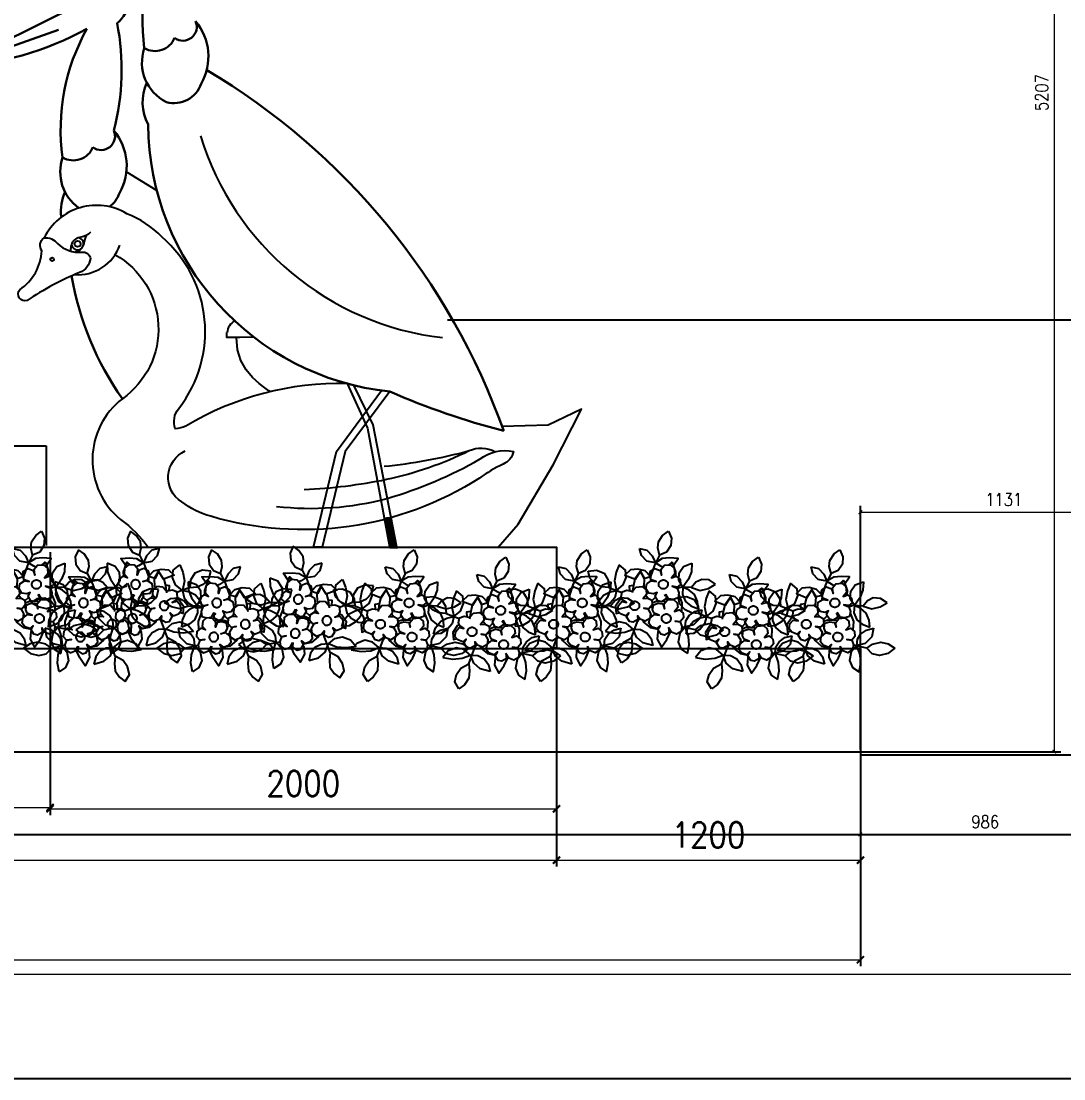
# Model space of a CAD drawing. Header units: millimetres. Extents: x -73920 to 111210, y -48963 to 87920.
# Drawn here: x 30252 to 34370, y 32906 to 37084 of the extents above; entities that cross this region are included whole.
import ezdxf

# ---------------------------------------------------------------- set-up
doc = ezdxf.new("R2010")
doc.units = ezdxf.units.MM
doc.header["$LTSCALE"] = 100
doc.header["$MEASUREMENT"] = 0
doc.linetypes.add('DOT2', pattern=[0.125, 0, -0.125])
doc.linetypes.add('HIDDEN', pattern=[0.375, 0.25, -0.125])
doc.layers.add('A-DIM', color=76, linetype='Continuous', lineweight=0)
for name, color, linetype in [('A-HATCH', 251, 'Continuous'), ('LANDSCAPE', 41, 'Continuous'), ('pohon', 3, 'Continuous'), ('POTONGAN', 5, 'Continuous'), ('water', 150, 'DOT2')]:
    doc.layers.add(name, color=color, linetype=linetype)
doc.styles.add('DIM25', font='simplex.shx', dxfattribs={"width": 0.85, "height": 50})
doc.styles.add('DIM50', font='simplex.shx', dxfattribs={"width": 0.85, "height": 100})
doc.dimstyles.new('DIM25', dxfattribs={"dimtxt": 500, "dimasz": 1, "dimexe": 25, "dimexo": 20, "dimgap": 25, "dimtad": 1, "dimdec": 0, "dimzin": 0, "dimdsep": 46, "dimtxsty": 'DIM25', "dimblk": 'Tick', "dimcen": 0.09, "dimdle": 25, "dimclrd": 256, "dimclre": 256, "dimclrt": 1, "dimadec": 0, "dimazin": 0, "dimtfac": 1, "dimtdec": 0, "dimtix": 1, "dimtmove": 2, "dimatfit": 3, "dimldrblk": 'Tick', "dimfxl": 1, "dimtolj": 1, "dimtzin": 0, "dimlwd": 5, "dimarcsym": 0})
doc.dimstyles.new('DIM50', dxfattribs={"dimtxt": 50, "dimasz": 2, "dimexe": 25, "dimexo": 20, "dimgap": 50, "dimtad": 1, "dimdec": 0, "dimzin": 0, "dimdsep": 46, "dimtxsty": 'DIM50', "dimblk": 'Tick', "dimcen": 0.09, "dimdle": 25, "dimclrd": 256, "dimclre": 256, "dimclrt": 1, "dimadec": 0, "dimazin": 0, "dimtfac": 1, "dimtdec": 0, "dimtix": 1, "dimtmove": 2, "dimatfit": 3, "dimldrblk": 'Tick', "dimfxl": 1, "dimtolj": 1, "dimtzin": 0, "dimlwd": 5, "dimarcsym": 0})

# ---------------------------------------------------------------- blocks, each defined once
blk = doc.blocks.new('Tick')
at = {"const_width": 4}
blk.add_lwpolyline([(-7.1, -7.1), (7.1, 7.1)], dxfattribs=at)
blk = doc.blocks.new('*D14')
at = {"layer": 'A-DIM', "lineweight": -2, "transparency": 16777216}
for p, q in [((22746.1, 34186.6), (22746.1, 33351.8)), ((33566.5, 34186.6), (33566.5, 33351.8))]:
    blk.add_line(p, q, dxfattribs=at)
at = {"layer": 'A-DIM', "lineweight": 5, "transparency": 16777216}
blk.add_line((22748.1, 33376.8), (33564.5, 33376.8), dxfattribs=at)
at = {"layer": 'DEFPOINTS', "color": 0, "transparency": 16777216}
for p in [(22746.1, 34206.6), (33566.5, 34206.6), (33566.5, 33376.8)]:
    blk.add_point(p, dxfattribs=at)
at = {"layer": 'A-DIM', "lineweight": 5, "transparency": 16777216, "xscale": 2, "yscale": 2, "zscale": 2, "rotation": 180}
blk.add_blockref('Tick', (22746.1, 33376.8), dxfattribs=at)
at = {"layer": 'A-DIM', "lineweight": 5, "transparency": 16777216, "xscale": 2, "yscale": 2, "zscale": 2}
blk.add_blockref('Tick', (33566.5, 33376.8), dxfattribs=at)
at = {"layer": 'A-DIM', "color": 1, "transparency": 16777216, "insert": (28156.3, 33476.8), "char_height": 100, "attachment_point": 5, "style": 'DIM50'}
blk.add_mtext('\\A1;10820', dxfattribs=at)
blk = doc.blocks.new('*D16')
at = {"layer": 'A-DIM', "lineweight": -2, "transparency": 16777216}
for p, q in [((32366.5, 34586.6), (32366.5, 33744.9)), ((23946.1, 34145.8), (23946.1, 33744.9))]:
    blk.add_line(p, q, dxfattribs=at)
at = {"layer": 'A-DIM', "lineweight": 5, "transparency": 16777216}
blk.add_line((23948.1, 33769.9), (32364.5, 33769.9), dxfattribs=at)
at = {"layer": 'DEFPOINTS', "color": 0, "transparency": 16777216}
for p in [(32366.5, 34606.6), (23946.1, 34165.8), (32366.5, 33769.9)]:
    blk.add_point(p, dxfattribs=at)
at = {"layer": 'A-DIM', "lineweight": 5, "transparency": 16777216, "xscale": 2, "yscale": 2, "zscale": 2, "rotation": 180}
blk.add_blockref('Tick', (23946.1, 33769.9), dxfattribs=at)
at = {"layer": 'A-DIM', "lineweight": 5, "transparency": 16777216, "xscale": 2, "yscale": 2, "zscale": 2}
blk.add_blockref('Tick', (32366.5, 33769.9), dxfattribs=at)
at = {"layer": 'A-DIM', "color": 1, "transparency": 16777216, "insert": (28156.3, 33869.9), "char_height": 100, "attachment_point": 5, "style": 'DIM50'}
blk.add_mtext('\\A1;8420', dxfattribs=at)
blk = doc.blocks.new('*D17')
at = {"layer": 'A-DIM', "lineweight": -2, "transparency": 16777216}
for p, q in [((32366.5, 34586.6), (32366.5, 33744.9)), ((33566.5, 34186.6), (33566.5, 33744.9))]:
    blk.add_line(p, q, dxfattribs=at)
at = {"layer": 'A-DIM', "lineweight": 5, "transparency": 16777216}
blk.add_line((32368.5, 33769.9), (33564.5, 33769.9), dxfattribs=at)
at = {"layer": 'DEFPOINTS', "color": 0, "transparency": 16777216}
for p in [(32366.5, 34606.6), (33566.5, 34206.6), (33566.5, 33769.9)]:
    blk.add_point(p, dxfattribs=at)
at = {"layer": 'A-DIM', "lineweight": 5, "transparency": 16777216, "xscale": 2, "yscale": 2, "zscale": 2, "rotation": 180}
blk.add_blockref('Tick', (32366.5, 33769.9), dxfattribs=at)
at = {"layer": 'A-DIM', "lineweight": 5, "transparency": 16777216, "xscale": 2, "yscale": 2, "zscale": 2}
blk.add_blockref('Tick', (33566.5, 33769.9), dxfattribs=at)
at = {"layer": 'A-DIM', "color": 1, "transparency": 16777216, "insert": (32966.5, 33869.9), "char_height": 100, "attachment_point": 5, "style": 'DIM50'}
blk.add_mtext('\\A1;1200', dxfattribs=at)
blk = doc.blocks.new('*D18')
at = {"layer": 'A-DIM', "lineweight": -2, "transparency": 16777216}
for p, q in [((25946.1, 34986.6), (25946.1, 33953.2)), ((30366.5, 34986.6), (30366.5, 33953.2))]:
    blk.add_line(p, q, dxfattribs=at)
at = {"layer": 'A-DIM', "lineweight": 5, "transparency": 16777216}
blk.add_line((25948.1, 33978.2), (30364.5, 33978.2), dxfattribs=at)
at = {"layer": 'DEFPOINTS', "color": 0, "transparency": 16777216}
for p in [(25946.1, 35006.6), (30366.5, 35006.6), (30366.5, 33978.2)]:
    blk.add_point(p, dxfattribs=at)
at = {"layer": 'A-DIM', "lineweight": 5, "transparency": 16777216, "xscale": 2, "yscale": 2, "zscale": 2, "rotation": 180}
blk.add_blockref('Tick', (25946.1, 33978.2), dxfattribs=at)
at = {"layer": 'A-DIM', "lineweight": 5, "transparency": 16777216, "xscale": 2, "yscale": 2, "zscale": 2}
blk.add_blockref('Tick', (30366.5, 33978.2), dxfattribs=at)
at = {"layer": 'A-DIM', "color": 1, "transparency": 16777216, "insert": (28156.3, 34078.2), "char_height": 100, "attachment_point": 5, "style": 'DIM50'}
blk.add_mtext('\\A1;4420', dxfattribs=at)
blk = doc.blocks.new('*D20')
at = {"layer": 'A-DIM', "lineweight": -2, "transparency": 16777216}
for p, q in [((30366.5, 34586.6), (30366.5, 33947.8)), ((32366.5, 34586.6), (32366.5, 33947.8))]:
    blk.add_line(p, q, dxfattribs=at)
at = {"layer": 'A-DIM', "lineweight": 5, "transparency": 16777216}
blk.add_line((30368.5, 33972.8), (32364.5, 33972.8), dxfattribs=at)
at = {"layer": 'DEFPOINTS', "color": 0, "transparency": 16777216}
for p in [(30366.5, 34606.6), (32366.5, 34606.6), (32366.5, 33972.8)]:
    blk.add_point(p, dxfattribs=at)
at = {"layer": 'A-DIM', "lineweight": 5, "transparency": 16777216, "xscale": 2, "yscale": 2, "zscale": 2, "rotation": 180}
blk.add_blockref('Tick', (30366.5, 33972.8), dxfattribs=at)
at = {"layer": 'A-DIM', "lineweight": 5, "transparency": 16777216, "xscale": 2, "yscale": 2, "zscale": 2}
blk.add_blockref('Tick', (32366.5, 33972.8), dxfattribs=at)
at = {"layer": 'A-DIM', "color": 1, "transparency": 16777216, "insert": (31366.5, 34072.8), "char_height": 100, "attachment_point": 5, "style": 'DIM50'}
blk.add_mtext('\\A1;2000', dxfattribs=at)
blk = doc.blocks.new('A$C46902D6E')
at = {"layer": 'pohon', "linetype": 'Continuous'}
for points in [[(0.0386, 0.2531), (0.0482, 0.2244), (0.0434, 0.1958), (0.0243, 0.1719), (-0.0044, 0.1623), (-0.0091, 0.191), (-0.0044, 0.2149), (0.0147, 0.2387)], [(-0.0808, 0.1958), (-0.0521, 0.1862), (-0.033, 0.1623), (-0.0235, 0.1337), (-0.0569, 0.1432), (-0.076, 0.1671)], [(-0.1668, 0.1384), (-0.1812, 0.1098), (-0.1907, 0.0763), (-0.1859, 0.0381), (-0.1573, 0.0572), (-0.1429, 0.0859), (-0.1429, 0.1145)], [(-0.291, 0.1241), (-0.2576, 0.1241), (-0.2289, 0.1098), (-0.2146, 0.0811), (-0.2146, 0.0524), (-0.2433, 0.0572), (-0.2672, 0.0716), (-0.2863, 0.0954)], [(-0.0474, 0.0811), (-0.0665, 0.105), (-0.0951, 0.1145), (-0.1238, 0.1145), (-0.1477, 0.0954), (-0.1074, 0.0758), (-0.0851, 0.1055), (-0.0747, 0.0758)], [(0.0064, 0.0068), (0.0064, -0.0122), (-0.0125, -0.0217), (-0.0268, -0.0169), (-0.0363, 0.002), (-0.0268, 0.0163), (-0.041, 0.0115), (-0.06, 0.0163), (-0.0695, 0.0353), (-0.0647, 0.0542), (-0.0458, 0.0637), (-0.0268, 0.059), (-0.0458, 0.0685), (-0.0505, 0.0875), (-0.0458, 0.1017), (-0.0268, 0.1112), (-0.0078, 0.1017), (-0.003, 0.0827), (-0.003, 0.1064), (0.0112, 0.1207), (0.0349, 0.1207), (0.0492, 0.1064), (0.0492, 0.0827), (0.0349, 0.0685), (0.0539, 0.0732), (0.0681, 0.059), (0.0681, 0.04), (0.0539, 0.0305), (0.0349, 0.0353), (0.0539, 0.0258), (0.0587, 0.0068), (0.0539, -0.0122), (0.0349, -0.0169), (0.0159, -0.0122)], [(0.1199, 0.1193), (0.1151, 0.0859), (0.1007, 0.0572), (0.0769, 0.0286), (0.0625, 0.0572), (0.0673, 0.0859), (0.0864, 0.1098)], [(0.2059, 0.0286), (0.182, 0.0477), (0.1533, 0.0524), (0.1294, 0.0429), (0.1103, 0.0238), (0.1437, 0.0095), (0.1772, 0.0142)], [(-0.2719, -0.024), (-0.2624, -0.0001), (-0.2385, 0.0238), (-0.2146, 0.0333), (-0.1859, 0.0381), (-0.1955, 0.0095), (-0.2146, -0.0097), (-0.2433, -0.024)], [(0.1294, -0.0622), (0.1294, -0.0335), (0.1199, -0.0049), (0.1007, 0.0142), (0.0769, 0.0286), (0.0721, -0.0001), (0.0816, -0.0288), (0.1007, -0.0479)], [(0.0064, -0.1261), (0.0064, -0.1451), (-0.0125, -0.1546), (-0.0268, -0.1498), (-0.0363, -0.1308), (-0.0268, -0.1166), (-0.041, -0.1261), (-0.06, -0.1166), (-0.0695, -0.1024), (-0.0647, -0.0834), (-0.0458, -0.0691), (-0.0268, -0.0739), (-0.0458, -0.0644), (-0.0505, -0.0502), (-0.0458, -0.0312), (-0.0268, -0.0264), (-0.0078, -0.0312), (-0.003, -0.0502), (-0.003, -0.0312), (0.0112, -0.0169), (0.0349, -0.0169), (0.0492, -0.0312), (0.0492, -0.0502), (0.0349, -0.0644), (0.0539, -0.0596), (0.0681, -0.0739), (0.0681, -0.0929), (0.0539, -0.1071), (0.0349, -0.1024), (0.0539, -0.1071), (0.0587, -0.1261), (0.0539, -0.1451), (0.0349, -0.1546), (0.0159, -0.1451)], [(0.1437, -0.067), (0.1342, -0.1004), (0.1055, -0.1243), (0.0721, -0.1291), (0.0769, -0.1052), (0.0912, -0.0861), (0.1151, -0.0718)], [(-0.2433, -0.1195), (-0.205, -0.1291), (-0.1668, -0.1291), (-0.1334, -0.1195), (-0.1573, -0.0956), (-0.1859, -0.0861), (-0.2194, -0.0956)], [(-0.0617, -0.1912), (-0.0999, -0.1768), (-0.1238, -0.153), (-0.1334, -0.1195), (-0.1047, -0.1243), (-0.0808, -0.1386), (-0.0665, -0.1625)], [(0.2202, -0.153), (0.1915, -0.1721), (0.1581, -0.1768), (0.1294, -0.1673), (0.1103, -0.1434), (0.1342, -0.1291), (0.1676, -0.1243), (0.1963, -0.1339)], [(-0.1907, -0.2485), (-0.205, -0.2198), (-0.1955, -0.1912), (-0.1764, -0.1673), (-0.1429, -0.153), (-0.1429, -0.1816), (-0.1477, -0.2103), (-0.1668, -0.2342)], [(0.0721, -0.2342), (0.0816, -0.2007), (0.0816, -0.1673), (0.0721, -0.1291), (0.0482, -0.153), (0.0386, -0.1864), (0.0482, -0.2151)]]:
    blk.add_lwpolyline(points, close=True, dxfattribs=at)
for points in [[(-0.0044, 0.1623), (-0.0283, 0.1241), (-0.0474, 0.0811), (-0.0495, 0.0619)], [(0.0283, 0.1207), (0.0414, 0.1308), (0.0482, 0.1193), (0.0673, 0.1432), (0.0339, 0.148), (0.0052, 0.148), (-0.0235, 0.1337), (-0.0044, 0.1193), (0.0052, 0.1146)], [(0.0311, 0.1207), (0.0434, 0.1289), (0.053, 0.0907), (0.0507, 0.0724)], [(-0.0794, 0.0404), (-0.076, 0.0429), (-0.0713, 0.0763), (-0.0856, 0.105), (-0.1095, 0.0763), (-0.1178, 0.052), (-0.1245, 0.0227)], [(-0.2146, 0.0524), (-0.1651, 0.0277)], [(-0.1217, 0.0305), (-0.1075, 0.0447), (-0.0837, 0.0447), (-0.0695, 0.0305), (-0.0695, 0.0115), (-0.0837, -0.0027), (-0.0647, -0.0027), (-0.0505, -0.0122), (-0.0505, -0.0312), (-0.0647, -0.0454), (-0.0837, -0.0407), (-0.0695, -0.0454), (-0.06, -0.0644), (-0.0647, -0.0834), (-0.0837, -0.0929), (-0.1027, -0.0834), (-0.1122, -0.0691), (-0.1122, -0.0834), (-0.1312, -0.0929), (-0.1454, -0.0881), (-0.1549, -0.0691), (-0.1454, -0.0549), (-0.1597, -0.0644), (-0.1787, -0.0549), (-0.1881, -0.0407), (-0.1834, -0.0217), (-0.1692, -0.0075), (-0.1502, -0.0122), (-0.1644, -0.0027), (-0.1692, 0.0115), (-0.1644, 0.0305), (-0.1454, 0.0353), (-0.1264, 0.0305)], [(-0.134, 0.0324), (-0.1334, 0.0524), (-0.1178, 0.0534), (-0.1192, 0.033)], [(-0.0447, 0.068), (-0.0438, 0.0632)], [(-0.1664, 0.0032), (-0.1764, -0.0001), (-0.1955, -0.024), (-0.1955, -0.0526), (-0.1822, -0.0496)], [(-0.0719, 0.0091), (-0.0665, -0.0001), (-0.0665, -0.0027)], [(0.0078, 0.0041), (0.0004, -0.0001)], [(0.0402, 0.0339), (0.0398, 0.0328)], [(0.1103, 0.0238), (0.0721, 0.0286), (0.0543, 0.0241)], [(0.0571, 0.0004), (0.0577, -0.0001), (0.0673, -0.0335), (0.0625, -0.067), (0.0619, -0.0676)], [(-0.0573, -0.038), (-0.0494, -0.0458)], [(-0.0505, -0.0155), (-0.0343, -0.0019)], [(0.0021, -0.026), (0.0004, -0.024), (-0.033, -0.0192), (-0.0505, -0.0242)], [(0.0204, -0.0169), (0.0216, -0.0136)], [(-0.1484, -0.0569), (-0.1471, -0.0575)], [(-0.1429, -0.153), (-0.1143, -0.0909), (-0.1054, -0.0793)], [(-0.0773, -0.0428), (-0.0769, -0.0424)], [(-0.0533, -0.0748), (-0.0569, -0.0718), (-0.0617, -0.0712)], [(-0.0494, -0.0456), (-0.0521, -0.0431)], [(-0.0928, -0.0883), (-0.0904, -0.0956), (-0.0665, -0.1195), (-0.0348, -0.1286)], [(-0.0344, -0.1345), (-0.0378, -0.1386), (-0.0426, -0.1673), (-0.0283, -0.2007), (-0.0044, -0.1721), (0.0137, -0.1405)], [(0.1103, -0.1434), (0.0583, -0.1274)]]:
    blk.add_lwpolyline(points, dxfattribs=at)
for points in [[(0.0004, 0.0277, -0.098476), (-0.0065, 0.0291, -0.098485), (-0.0123, 0.033, -0.098498), (-0.0162, 0.0388, -0.098507), (-0.0175, 0.0457, -0.098507), (-0.0162, 0.0525, -0.098498), (-0.0123, 0.0584, -0.098485), (-0.0065, 0.0622, -0.098476), (0.0004, 0.0636, -0.098476), (0.0073, 0.0622, -0.098485), (0.0131, 0.0584, -0.098498), (0.017, 0.0525, -0.098507), (0.0184, 0.0457, -0.098507), (0.017, 0.0388, -0.098498), (0.0131, 0.033, -0.098485), (0.0073, 0.0291, -0.098476)], [(-0.1195, -0.0462, -0.098476), (-0.1264, -0.0449, -0.098485), (-0.1322, -0.041, -0.098498), (-0.1361, -0.0352, -0.098507), (-0.1374, -0.0283, -0.098507), (-0.1361, -0.0214, -0.098498), (-0.1322, -0.0156, -0.098485), (-0.1264, -0.0117, -0.098476), (-0.1195, -0.0104, -0.098476), (-0.1126, -0.0117, -0.098485), (-0.1068, -0.0156, -0.098498), (-0.1029, -0.0214, -0.098507), (-0.1015, -0.0283, -0.098507), (-0.1029, -0.0352, -0.098498), (-0.1068, -0.041, -0.098485), (-0.1126, -0.0449, -0.098476)], [(0.0004, -0.1075, -0.098476), (-0.0065, -0.1061, -0.098485), (-0.0123, -0.1022, -0.098498), (-0.0162, -0.0964, -0.098507), (-0.0175, -0.0895, -0.098507), (-0.0162, -0.0826, -0.098498), (-0.0123, -0.0768, -0.098485), (-0.0065, -0.0729, -0.098476), (0.0004, -0.0716, -0.098476), (0.0073, -0.0729, -0.098485), (0.0131, -0.0768, -0.098498), (0.017, -0.0826, -0.098507), (0.0184, -0.0895, -0.098507), (0.017, -0.0964, -0.098498), (0.0131, -0.1022, -0.098485), (0.0073, -0.1061, -0.098476)]]:
    blk.add_lwpolyline(points, format="xyb", close=True, dxfattribs=at)
blk = doc.blocks.new('*D94')
at = {"layer": 'A-HATCH', "lineweight": -2, "transparency": 16777216}
for p, q in [((28204.8, 39405), (34357.3, 39405)), ((28184.8, 34198.5), (34357.3, 34198.5))]:
    blk.add_line(p, q, dxfattribs=at)
at = {"layer": 'A-HATCH', "lineweight": 5, "transparency": 16777216}
blk.add_line((34332.3, 34199.5), (34332.3, 39404), dxfattribs=at)
at = {"layer": 'DEFPOINTS', "color": 0, "transparency": 16777216}
for p in [(28184.8, 39405), (34332.3, 39405), (28164.8, 34198.5)]:
    blk.add_point(p, dxfattribs=at)
at = {"layer": 'A-HATCH', "lineweight": 5, "transparency": 16777216}
for p, rotation in [((34332.3, 39405), 90), ((34332.3, 34198.5), 270)]:
    blk.add_blockref('Tick', p, dxfattribs=dict(at, rotation=rotation))
at = {"layer": 'A-HATCH', "color": 1, "transparency": 16777216, "insert": (34282.3, 36801.8), "char_height": 50, "attachment_point": 5, "rotation": 90, "style": 'DIM25'}
blk.add_mtext('\\A1;5207', dxfattribs=at)
blk = doc.blocks.new('*D130')
at = {"layer": 'A-HATCH', "lineweight": -2, "transparency": 16777216}
for p, q in [((33566.5, 34206.6), (33566.5, 35169.1)), ((34698, 34271.5), (34698, 35169.1))]:
    blk.add_line(p, q, dxfattribs=at)
at = {"layer": 'A-HATCH', "lineweight": 5, "transparency": 16777216}
blk.add_line((33567.5, 35144.1), (34697, 35144.1), dxfattribs=at)
at = {"layer": 'DEFPOINTS', "color": 0, "transparency": 16777216}
for p in [(34698, 35144.1), (34698, 34251.5), (33566.5, 34186.6)]:
    blk.add_point(p, dxfattribs=at)
at = {"layer": 'A-HATCH', "lineweight": 5, "transparency": 16777216, "rotation": 180}
blk.add_blockref('Tick', (33566.5, 35144.1), dxfattribs=at)
at = {"layer": 'A-HATCH', "lineweight": 5, "transparency": 16777216}
blk.add_blockref('Tick', (34698, 35144.1), dxfattribs=at)
at = {"layer": 'A-HATCH', "color": 1, "transparency": 16777216, "insert": (34132.3, 35194.1), "char_height": 50, "attachment_point": 5, "style": 'DIM25'}
blk.add_mtext('\\A1;1131', dxfattribs=at)
blk = doc.blocks.new('*D136')
at = {"layer": 'A-HATCH', "lineweight": -2, "transparency": 16777216}
for p, q in [((21594.6, 33851.4), (21594.6, 33294.9)), ((34710.8, 33851.4), (34710.8, 33294.9))]:
    blk.add_line(p, q, dxfattribs=at)
at = {"layer": 'A-HATCH', "lineweight": 5, "transparency": 16777216}
blk.add_line((21595.6, 33319.9), (34709.8, 33319.9), dxfattribs=at)
at = {"layer": 'DEFPOINTS', "color": 0, "lineweight": 25, "transparency": 16777216}
for p in [(21594.6, 33871.4), (34710.8, 33871.4), (34710.8, 33319.9)]:
    blk.add_point(p, dxfattribs=at)
at = {"layer": 'A-HATCH', "lineweight": 5, "transparency": 16777216, "rotation": 180}
blk.add_blockref('Tick', (21594.6, 33319.9), dxfattribs=at)
at = {"layer": 'A-HATCH', "lineweight": 5, "transparency": 16777216}
blk.add_blockref('Tick', (34710.8, 33319.9), dxfattribs=at)
at = {"layer": 'A-HATCH', "color": 1, "transparency": 16777216, "insert": (28215.7, 33171.8), "char_height": 50, "attachment_point": 5, "style": 'DIM25'}
blk.add_mtext('\\A1;13000', dxfattribs=at)
blk = doc.blocks.new('*D141')
at = {"layer": 'A-HATCH', "lineweight": -2, "transparency": 16777216}
for p, q in [((31936.5, 35903.7), (35581.9, 35903.7)), ((31936.5, 33871.4), (35581.9, 33871.4))]:
    blk.add_line(p, q, dxfattribs=at)
at = {"layer": 'A-HATCH', "lineweight": 5, "transparency": 16777216}
blk.add_line((35556.9, 35902.7), (35556.9, 33872.4), dxfattribs=at)
at = {"layer": 'DEFPOINTS', "color": 0, "transparency": 16777216}
for p in [(31916.5, 35903.7), (31916.5, 33871.4), (35556.9, 33871.4)]:
    blk.add_point(p, dxfattribs=at)
at = {"layer": 'A-HATCH', "lineweight": 5, "transparency": 16777216}
for p, rotation in [((35556.9, 35903.7), 90), ((35556.9, 33871.4), 270)]:
    blk.add_blockref('Tick', p, dxfattribs=dict(at, rotation=rotation))
at = {"layer": 'A-HATCH', "color": 1, "transparency": 16777216, "insert": (35506.9, 34887.6), "char_height": 50, "attachment_point": 5, "rotation": 90, "style": 'DIM25'}
blk.add_mtext('\\A1;2032', dxfattribs=at)
blk = doc.blocks.new('*D142')
at = {"layer": 'A-HATCH', "lineweight": -2, "transparency": 16777216}
for p, q in [((28177.6, 39389.5), (35756.5, 39389.5)), ((28026.5, 33871.4), (35756.5, 33871.4))]:
    blk.add_line(p, q, dxfattribs=at)
at = {"layer": 'A-HATCH', "lineweight": 5, "transparency": 16777216}
blk.add_line((35731.5, 33872.4), (35731.5, 39388.5), dxfattribs=at)
at = {"layer": 'DEFPOINTS', "color": 0, "transparency": 16777216}
for p in [(28157.6, 39389.5), (35731.5, 39389.5), (28006.5, 33871.4)]:
    blk.add_point(p, dxfattribs=at)
at = {"layer": 'A-HATCH', "lineweight": 5, "transparency": 16777216}
for p, rotation in [((35731.5, 39389.5), 90), ((35731.5, 33871.4), 270)]:
    blk.add_blockref('Tick', p, dxfattribs=dict(at, rotation=rotation))
at = {"layer": 'A-HATCH', "color": 1, "transparency": 16777216, "insert": (35681.5, 36630.5), "char_height": 50, "attachment_point": 5, "rotation": 90, "style": 'DIM25'}
blk.add_mtext('\\A1;5518', dxfattribs=at)
blk = doc.blocks.new('*D156')
at = {"layer": 'DEFPOINTS', "color": 0, "linetype": 'ByBlock', "lineweight": 25, "transparency": 16777216}
for p in [(33566.5, 34186.6), (34552, 34186.6), (34552, 33871.4)]:
    blk.add_point(p, dxfattribs=at)
at = {"layer": 'water', "linetype": 'ByBlock', "lineweight": -2, "transparency": 16777216}
for p, q in [((33566.5, 34166.6), (33566.5, 33846.4)), ((34552, 34166.6), (34552, 33846.4))]:
    blk.add_line(p, q, dxfattribs=at)
at = {"layer": 'water', "linetype": 'ByBlock', "lineweight": 5, "transparency": 16777216}
blk.add_line((33567.5, 33871.4), (34551, 33871.4), dxfattribs=at)
at = {"layer": 'water', "linetype": 'ByBlock', "lineweight": 5, "transparency": 16777216, "rotation": 180}
blk.add_blockref('Tick', (33566.5, 33871.4), dxfattribs=at)
at = {"layer": 'water', "linetype": 'ByBlock', "lineweight": 5, "transparency": 16777216}
blk.add_blockref('Tick', (34552, 33871.4), dxfattribs=at)
at = {"layer": 'water', "color": 1, "linetype": 'ByBlock', "lineweight": 25, "transparency": 16777216, "insert": (34059.3, 33921.4), "char_height": 50, "attachment_point": 5, "style": 'DIM25'}
blk.add_mtext('\\A1;986', dxfattribs=at)

msp = doc.modelspace()

# ---------------------------------------------------------------- hatches: boundary and pattern name
at = {"layer": 'water', "linetype": 'ByBlock', "lineweight": 25, "transparency": 33554500}
h = msp.add_hatch(dxfattribs=at)
h.set_pattern_fill('ANSI31', color=2)
h.set_pattern_definition([(45, (10.24951, -2.92521), (-0.08838834765, 0.08838834765), [])])
edge = h.paths.add_edge_path()
edge.add_arc((31703.0825672, 35101.62544391), 21.5945492, 59.0940062055, 138.5095137436)
edge.add_line((31686.90683031, 35115.93173942), (31707.5651795, 35003.69119739))
edge.add_line((31707.5651795, 35003.69119739), (31736.63364841, 35003.69119739))
edge.add_line((31736.63364841, 35003.69119739), (31714.17419737, 35120.15380852))

# ---------------------------------------------------------------- linework, layer by layer
at = {"layer": 'A-HATCH', "color": 2}
for p, q in [((33566.50558981, 34606.61640437), (33566.50558981, 34186.61640437)), ((33566.50558981, 34186.61640437), (34552.03796139, 34186.17060906)), ((21614.58033607, 33866.52196811), (34717.99786503, 33871.40020208))]:
    msp.add_line(p, q, dxfattribs=at)
at = {"layer": 'A-HATCH', "linetype": 'HIDDEN'}
msp.add_line((20844.40833309, 33871.40020208), (40930.09096282, 33871.40020208), dxfattribs=at)
at = {"layer": 'LANDSCAPE'}
for points in [[(31539.85310154, 35652.54082101, 0.1419175038), (30902.93655441, 35484.58991629, -0.0811698861), (30860.88685201, 35474.19062619, -0.2569900636), (30874.57617495, 35554.0841035, 0.400476229), (30807.7107106, 36231.36654883, 0.1133569607), (30669.66588098, 36323.11943642, 0.4396843828), (30342.76328006, 36227.38612105)], [(30526.75994554, 36250.04975769, -0.1683649171), (30487.80631756, 36230.89424484, 0.2489968375), (30452.79088521, 36206.90307193, 0.0750243511), (30447.29073835, 36181.71137383, -0.0927721969), (30445.93620106, 36175.89135924)], [(30464.50546648, 36171.94566332, -0.0314456366), (30476.47554904, 36176.44965502, 0.2724413183), (30500.81618804, 36205.42727025, -0.0585384809), (30511.59732876, 36238.59930928)], [(30623.75137285, 36161.49352615, -0.5491383791), (30652.02611869, 35592.55148125, 0.4815022362), (30645.29866551, 35115.59726798, -0.0814640034), (30753.85030946, 35006.61640437, -12.2753603826)], [(31096.07121875, 35899.37478305, 0.0093526308), (31096.07121875, 35899.37478305), (31096.07121875, 35899.37478305, 0.2956326208), (31066.50558982, 35853.74106219)], [(31260.55352545, 35167.465955, 0.0934308509), (31697.51428082, 35198.6440535, 0.0594025836), (32064.32257809, 35354.76451118, -0.2154535836), (32196.86710184, 35384.40579552, -0.2309180434), (32155.25410898, 35333.61193868, 0.0463836873), (32062.44139109, 35279.19810338, -0.2174092148), (31001.22953409, 35128.30926964, -0.0905451626), (30886.32437185, 35185.14483714, -0.5999154411), (30900.67987038, 35386.12181657, -1.6669015855)], [(31370.28677524, 35234.26010704, 0.0398144448), (31695.22711664, 35274.2397469, 0.0603159765), (32021.6721752, 35387.48025764, -0.2399738973), (32124.08495959, 35383.08596636, -4.1671198886)]]:
    msp.add_lwpolyline(points, format="xyb", dxfattribs=at)
msp.add_lwpolyline([(30246.91387967, 36023.17935437, 0.2322207197), (30334.33255232, 36177.14647601, -0.4212080799), (30342.76328006, 36227.38612105, -0.2798690313), (30395.91076036, 36205.38387986, 0.2241125954), (30492.68559364, 36171.58949363, -0.4322220853), (30525.72256639, 36146.16753858, -0.2851971367), (30483.36957584, 36091.563683, 0.0486344142), (30275.59337829, 35980.20872596, -0.7565720716)], format="xyb", close=True, dxfattribs=at)
for points in [[(31172.05716731, 35835.22500046), (31116.50558982, 35833.74106219), (31065.21028603, 35833.74106219), (31065.21028603, 35853.74106219)], [(31236.32645514, 35620.70239205), (31230.26408873, 35624.32472445), (31214.34684858, 35635.02394841), (31191.97952335, 35652.54840407), (31166.56690167, 35676.64643154), (31141.51377218, 35707.06637095), (31120.22492354, 35743.55656245), (31106.10514437, 35785.86534615), (31102.55922333, 35833.74106219)], [(32136.12962874, 35006.61640437), (32215.01054753, 35096.67719248), (32353.05496852, 35331.78835714), (32465.27230159, 35551.30314418), (32332.98119456, 35487.98910004), (32151.54567528, 35483.07619168), (32151.54567528, 35483.07619168)], [(25976.63650623, 35406.61640437), (30351.73414514, 35406.61640437)], [(23946.0726113, 34606.61640436), (23946.0726113, 35006.61640437), (32366.5055898, 35006.61640437), (32366.5055898, 34606.61640437)], [(22746.0726113, 34206.61640437), (22746.0726113, 34606.61640437), (33566.50558981, 34606.61640437), (33566.50558981, 34206.61640437)]]:
    msp.add_lwpolyline(points, dxfattribs=at)
for centre, radius in [((30475.40244538, 36204.26321149), 12), ((30374.63309354, 36143.02689804), 7.16654732)]:
    msp.add_circle(centre, radius, dxfattribs=at)
for centre, radius, start, end in [((30475.40244538, 36204.26321149), 24, 340.5945715219, 86.6657066217), ((30475.40244538, 36204.26321149), 24, 180.6138576405, 313.6397821346), ((30475.87973907, 36259.6021512), 177.4579454, 265.6829220892, 340.0273744308), ((31482.26979875, 37383.28553316), 2067.4123008, 275.64589093519, 285.12388812602)]:
    msp.add_arc(centre, radius, start, end, dxfattribs=at)
at = {"layer": 'POTONGAN', "linetype": 'Continuous'}
msp.add_line((36368.92894696, 32906.36522965), (15904.05981102, 32906.36522965), dxfattribs=at)
at = {"layer": 'water', "color": 2, "linetype": 'ByBlock', "lineweight": 30}
for p, q in [((30492.03161156, 37155.29554773), (29984.27159265, 36903.9208563)), ((29984.27159265, 36903.9208563), (30400.24194164, 37049.21611227))]:
    msp.add_line(p, q, dxfattribs=at)
at = {"layer": 'water', "color": 2, "linetype": 'ByBlock', "lineweight": 25}
for p, q in [((30667.81568055, 36488.44606979), (30784.32178066, 36417.75798848)), ((31539.51874684, 35653.27099714), (31620.59567831, 35476.21220386)), ((31642.91808278, 35489.64962345), (31565.52436119, 35645.84793528)), ((31498.22014995, 35383.56377801), (31675.0653141, 35624.89113539)), ((31707.85142395, 35620.70239205), (31531.56143383, 35383.56377801)), ((31620.59567831, 35476.21220386), (31706.58103826, 35009.03821449)), ((31736.06953138, 35006.61640437), (31642.91808278, 35489.64962345)), ((31407.28991751, 35006.61640437), (31498.22014995, 35383.56377801)), ((31531.56143383, 35383.56377801), (31440.63097648, 35006.61640437)), ((31440.63097648, 35006.61640437), (31407.28991751, 35006.61640437))]:
    msp.add_line(p, q, dxfattribs=at)
at = {"layer": 'water', "color": 40, "linetype": 'ByBlock'}
msp.add_line((30351.73414514, 35406.61640437), (30351.73414514, 35012.43842406), dxfattribs=at)
at = {"layer": 'water', "color": 2, "linetype": 'ByBlock', "lineweight": 30}
for centre, radius, start, end in [((31539.70914467, 37088.68661987), 808.69578763, 150.62768725475, 187.95879370548), ((30554.37573292, 37170.81737054), 122.28872458, 309.0018495607, 41.6463169165), ((29696.01106221, 36892.66319834), 953.08384574, 345.37562529479, 11.07738847834), ((30891.25224014, 37061.15669582), 54.58589609, 233.0410292656, 24.5587412582), ((30775.96523445, 36944.52463712), 215.90132874, 330.0936463124, 40.1875627723), ((29922.70348667, 38127.84127898), 1225.46800558, 272.87978005162, 298.7578559812), ((31217.02583924, 36656.87022907), 808.69578763, 150.6276872546, 187.95879370551), ((30780.60185463, 37049.91878679), 84.29779603, 240.2741841406, 337.4113444717), ((30904.62852316, 36920.26246059), 175.17116452, 161.2000784682, 243.2774341443), ((29594.90424922, 34551.928617), 2720.92836864, 19.62010989888, 59.27435888989), ((30916.32296273, 36764.26781397), 184.60193308, 155.4418277726, 208.7240442146), ((30855.4648898, 36873.63448148), 113.75406915, 254.9144611935, 341.1490574562), ((30568.56893472, 36629.34030502), 54.58589609, 233.0410292653, 24.5587412581), ((30453.28192902, 36512.70824632), 215.90132874, 330.0936463125, 40.1875627724), ((31821.99991663, 36682.16545161), 1067.58311395, 180.35506176337, 263.86206744112), ((30457.91854921, 36618.10239599), 84.29779603, 240.2741841406, 337.4113444717), ((30581.94521773, 36488.44606979), 175.17116452, 161.2000784681, 234.0935226228), ((30593.63965731, 36332.45142317), 184.60193308, 155.4418277725, 186.279905224), ((30532.78158437, 36441.81809068), 113.75406915, 306.2222671217, 341.1490574562), ((31616.49454505, 36274.23571846), 1181.05577544, 189.56847272175, 215.25258873406), ((32952.87824555, 38501.95259483), 3138.74091278, 246.63018026154, 255.32749077529)]:
    msp.add_arc(centre, radius, start, end, dxfattribs=at)
at = {"layer": 'water', "color": 2, "linetype": 'ByBlock', "lineweight": 25}
msp.add_arc((32046.83903503, 36960.86931894), 1134.63867116, 196.91178737601, 263.40400012285, dxfattribs=at)

# ---------------------------------------------------------------- block references
at = {"layer": 'pohon', "linetype": 'ByBlock', "xscale": 1000.000000000018, "yscale": 1000, "zscale": 1000, "rotation": 5.000000000109971}
msp.add_blockref('A$C46902D6E', (30316.30579533, 34813.64567861), dxfattribs=at)
at = {"layer": 'pohon', "yscale": 1000, "zscale": 1000}
for p, xscale, rotation in [((30700.71563742, 34813.64567861), -1000.000000000018, 354.99999999989), ((32791.71068694, 34813.64567861), 1000.000000000018, 5.000000000109971), ((30494.69924147, 34740.56109114), -1000.000000000018, 354.99999999989), ((31020.98492785, 34740.56109114), -1000.000000000018, 354.99999999989), ((31343.0612553, 34754.69242211), -1000.000000000018, 354.99999999989), ((31787.80160478, 34740.56109114), 1000.000000000018, 5.000000000109971), ((32471.44139651, 34740.56109114), 1000.000000000018, 5.000000000109971), ((33469.06896052, 34740.56109114), 1000.000000000018, 5.000000000109971), ((32149.36506906, 34710.78610299), 1000.000000000018, 5.000000000109971), ((33146.99263306, 34710.78610299), 1000.000000000018, 5.000000000109971)]:
    msp.add_blockref('A$C46902D6E', p, dxfattribs=dict(at, xscale=xscale, rotation=rotation))

# ---------------------------------------------------------------- dimensions: what is measured, and where the dimension line sits
at = {"layer": 'A-DIM'}
for base, p1, p2, picture, middle in [((30366.50558984, 33978.23574472), (25946.07261127, 35006.61640437), (30366.50558984, 35006.61640437), '*D18', (28156.28910055, 34078.23574472)), ((32366.5055898, 33769.88472272), (23946.0726113, 34165.75056354), (32366.5055898, 34606.61640437), '*D16', (28156.28910055, 33869.88472272)), ((32366.5055898, 33972.7989861), (30366.50558984, 34606.61640437), (32366.5055898, 34606.61640437), '*D20', (31366.50558982, 34072.7989861)), ((33566.50558981, 33769.88472272), (32366.5055898, 34606.61640437), (33566.50558981, 34206.61640437), '*D17', (32966.5055898, 33869.88472272)), ((33566.50558981, 33376.84126122), (22746.0726113, 34206.61640437), (33566.50558981, 34206.61640437), '*D14', (28156.28910055, 33476.84126122))]:
    dim = msp.add_linear_dim(base=base, p1=p1, p2=p2, dimstyle='DIM50', dxfattribs=at)
    dim.commit()
    dim.dimension.update_dxf_attribs({"geometry": picture, "text_midpoint": middle})
at = {"layer": 'A-HATCH', "color": 150}
for base, p1, p2, picture, middle in [((35731.5442395, 39389.54123971), (28006.52719579, 33871.40020208), (28157.62919561, 39389.54123971), '*D142', (35681.5442395, 36630.47072089)), ((35556.8711375, 33871.40020208), (31916.50558982, 35903.74106219), (31916.50558982, 33871.40020208), '*D141', (35506.8711375, 34887.57063213))]:
    dim = msp.add_linear_dim(base=base, p1=p1, p2=p2, angle=90, dimstyle='DIM25', dxfattribs=at)
    dim.commit()
    dim.dimension.update_dxf_attribs({"geometry": picture, "text_midpoint": middle})
at = {"layer": 'A-HATCH', "color": 40}
dim = msp.add_linear_dim(base=(34332.33736833, 39405.02010295), p1=(28164.83792553, 34198.49489876), p2=(28184.83792553, 39405.02010295), angle=90, dimstyle='DIM25', dxfattribs=at)
dim.commit()
dim.dimension.update_dxf_attribs({"geometry": '*D94', "text_midpoint": (34282.33736833, 36801.75750086)})
at = {"layer": 'A-HATCH', "color": 1}
dim = msp.add_linear_dim(base=(34697.99786503, 35144.12115073), p1=(33566.50558981, 34186.61640437), p2=(34697.99786503, 34251.511543), dimstyle='DIM25', dxfattribs=at)
dim.commit()
dim.dimension.update_dxf_attribs({"geometry": '*D130', "text_midpoint": (34132.25172742, 35194.12115073)})
at = {"layer": 'A-HATCH', "color": 2}
dim = msp.add_linear_dim(base=(34710.81439623, 33319.92724117), p1=(21594.58033607, 33871.40020208), p2=(34710.81439623, 33871.40020208), text='13000', dimstyle='DIM25', dxfattribs=at)
dim.commit()
dim.dimension.update_dxf_attribs({"geometry": '*D136', "text_midpoint": (28215.70608821, 33171.77606183), "dimtype": 160})
at = {"layer": 'water', "color": 2, "linetype": 'ByBlock', "lineweight": 25}
dim = msp.add_linear_dim(base=(34552.03796139, 33871.40020208), p1=(33566.50558981, 34186.61640437), p2=(34552.03796139, 34186.61640437), dimstyle='DIM25', dxfattribs=at)
dim.commit()
dim.dimension.update_dxf_attribs({"geometry": '*D156', "text_midpoint": (34059.2717756, 33921.40020208)})

doc.saveas('drawing.dxf')
